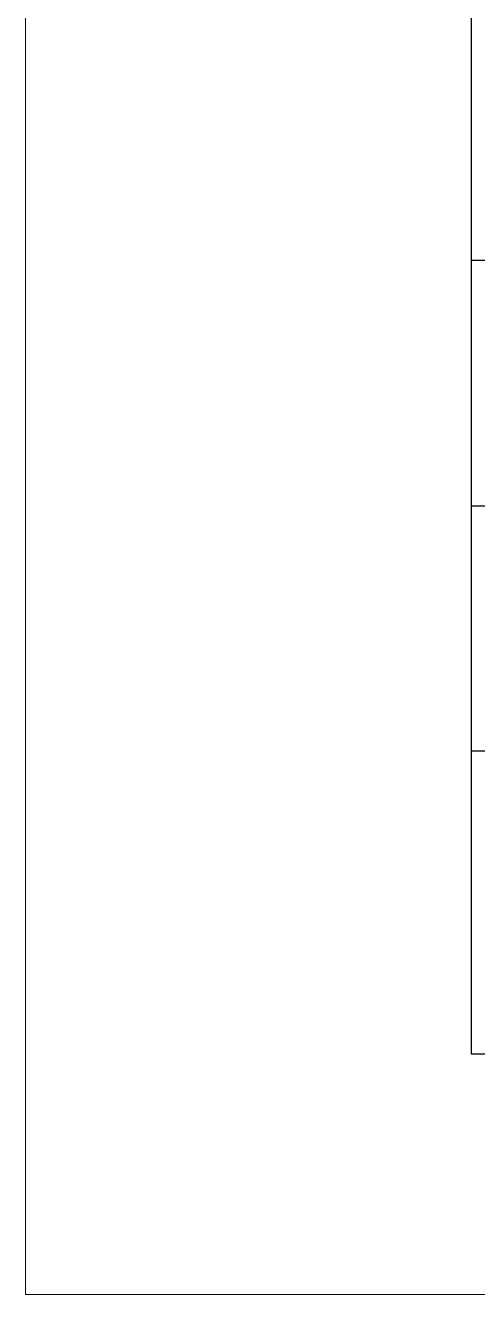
# Model space of a CAD drawing. Header units: millimetres. Extents: x 1333 to 106363, y -60675 to -5704.
# Drawn here: x 2390.2 to 2415.5, y -60304.5 to -60233.3 of the extents above; entities that cross this region are included whole.
import ezdxf

# ---------------------------------------------------------------- set-up
doc = ezdxf.new("R2010")
doc.units = ezdxf.units.MM
doc.header["$LTSCALE"] = 0.5
doc.layers.add('图框', color=7, linetype='Continuous', lineweight=18)
doc.layers.add('图框文字', color=7, linetype='Continuous')
doc.layers.add('打印-禁用', color=7, linetype='Continuous', lineweight=15, plot=False)

# ---------------------------------------------------------------- blocks, each defined once
blk = doc.blocks.new('GZDEH零件A4图框V01版')
at = {"layer": '图框文字', "linetype": 'Continuous'}
for p, q in [((25, 292), (25, 13.5)), ((25, 13.5), (205, 13.5))]:
    blk.add_line(p, q, dxfattribs=at)
at = {"layer": '图框文字', "color": 9}
for p, q in [((205, 58), (25, 58)), ((25, 44.25), (205, 44.25)), ((25, 30.5), (205, 30.5))]:
    blk.add_line(p, q, dxfattribs=at)
at = {"layer": '打印-禁用', "linetype": 'Continuous'}
for p, q in [((0, 297), (0, 0)), ((0, 0), (210, 0))]:
    blk.add_line(p, q, dxfattribs=at)
blk = doc.blocks.new('DEH A4')
at = {"layer": '图框'}
blk.add_blockref('GZDEH零件A4图框V01版', (0, 0), dxfattribs=at)

msp = doc.modelspace()

# ---------------------------------------------------------------- block references
at = {"layer": '图框'}
msp.add_blockref('DEH A4', (2390.164, -60304.522), dxfattribs=at)

doc.saveas('drawing.dxf')
